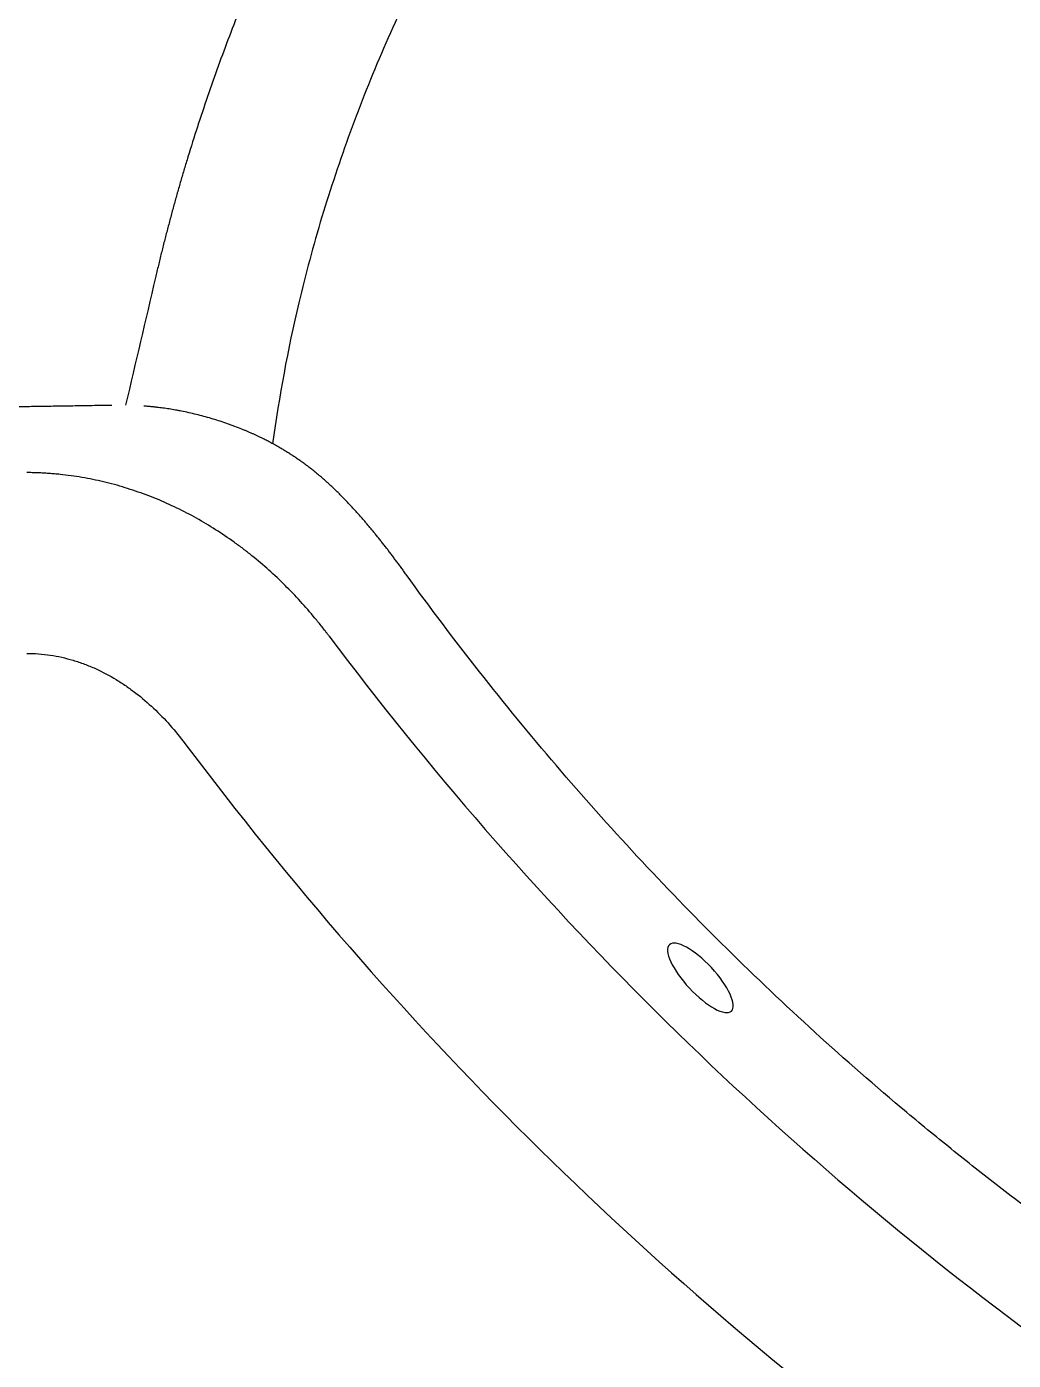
# Model space of a CAD drawing. Extents: x 528 to 612, y 788 to 934.
# Drawn here: x 574.61 to 585.48, y 854.48 to 869.18 of the extents above; entities that cross this region are included whole.
import ezdxf

# ---------------------------------------------------------------- set-up
doc = ezdxf.new("R2010")
doc.units = 0
doc.header["$MEASUREMENT"] = 0
doc.layers.add('1', color=4, linetype='Continuous')
doc.layers.add('LIGHT', color=1, linetype='Continuous')

# ---------------------------------------------------------------- blocks, each defined once
blk = doc.blocks.new('2018 FLASH')
at = {"layer": '1', "linetype": 'Continuous', "lineweight": 25}
for radius in [37.799, 39.779]:
    blk.add_arc((80.217, 80.217), radius, 216.8529, 233.4853, dxfattribs=at)
for points, knots in [([(53.146, 68.371), (53.094, 68.302), (52.991, 68.166), (52.789, 67.89), (52.444, 67.403), (51.976, 66.694), (51.458, 65.822), (50.987, 64.931), (50.566, 64.024), (50.198, 63.1), (49.938, 62.32), (49.758, 61.691), (49.678, 61.375), (49.641, 61.216), (49.519, 60.702), (49.424, 60.184), (49.352, 59.663)], [0, 0, 0, 0, 0.03125, 0.0625, 0.125, 0.25, 0.375, 0.5, 0.625, 0.75, 0.875, 0.9375, 1, 1, 1, 1.202781, 1.202781, 1.202781, 1.202781]), ([(50.092, 66.761), (50.075, 66.732), (50.046, 66.679), (49.987, 66.573), (49.916, 66.444), (49.831, 66.284), (49.719, 66.07), (49.584, 65.8), (49.378, 65.369), (49.137, 64.821), (48.917, 64.27), (48.752, 63.824), (48.635, 63.49), (48.523, 63.156), (48.439, 62.89), (48.379, 62.692), (48.34, 62.56), (48.302, 62.428), (48.265, 62.295), (48.229, 62.162), (48.194, 62.029), (48.159, 61.896), (48.126, 61.762), (48.093, 61.628), (48.073, 61.539), (48.062, 61.495), (48.062, 61.495), (48.062, 61.495), (48.062, 61.495), (47.952, 61.026), (47.843, 60.557), (47.733, 60.088)], [0, 0, 0, 0, 0.017344, 0.031301, 0.062585, 0.093665, 0.125119, 0.187605, 0.250227, 0.37355, 0.500128, 0.562207, 0.625131, 0.688114, 0.750185, 0.774902, 0.799674, 0.824503, 0.84939, 0.874336, 0.899343, 0.924412, 0.949544, 0.974739, 1, 1, 1, 1, 1, 1, 1.265182, 1.265182, 1.265182, 1.265182]), ([(36.84, 60.089), (36.874, 60.088), (36.943, 60.087), (37.045, 60.086), (37.148, 60.084), (37.251, 60.082), (37.353, 60.081), (37.456, 60.079), (37.559, 60.078), (37.662, 60.076), (37.765, 60.075), (37.868, 60.073), (37.972, 60.072), (38.075, 60.07), (38.366, 60.067), (38.847, 60.061), (39.517, 60.055), (40.188, 60.05), (40.859, 60.046), (41.531, 60.044), (42.203, 60.043), (42.875, 60.044), (43.548, 60.046), (44.221, 60.05), (44.895, 60.055), (45.568, 60.061), (46.081, 60.067), (46.433, 60.072), (46.625, 60.074), (46.816, 60.077), (47.008, 60.08), (47.199, 60.083), (47.389, 60.086), (47.516, 60.088), (47.58, 60.089)], [0, 0, 0, 0, 0.009665, 0.019329, 0.028993, 0.038656, 0.048319, 0.057982, 0.067644, 0.077307, 0.08697, 0.096633, 0.106297, 0.115961, 0.125626, 0.18807, 0.250516, 0.312744, 0.374973, 0.43713, 0.499289, 0.561519, 0.623751, 0.686199, 0.74865, 0.811467, 0.874288, 0.892248, 0.910207, 0.928164, 0.946121, 0.964079, 0.982038, 1, 1, 1, 1]), ([(48.092, 60.062), (48.085, 60.063), (48.072, 60.065), (48.046, 60.068), (48.026, 60.07), (48.013, 60.071)], [0, 0, 0, 0, 0.25, 0.5, 1, 1, 1, 1]), ([(48.366, 60.018), (48.355, 60.02), (48.338, 60.023), (48.315, 60.028), (48.292, 60.032), (48.264, 60.037), (48.218, 60.045), (48.161, 60.053), (48.115, 60.06), (48.092, 60.062)], [0, 0, 0, 0, 0.125, 0.1875, 0.25, 0.375, 0.5, 0.75, 1, 1, 1, 1]), ([(49.014, 59.823), (48.988, 59.833), (48.949, 59.849), (48.896, 59.868), (48.843, 59.887), (48.776, 59.91), (48.669, 59.944), (48.56, 59.974), (48.45, 60), (48.394, 60.012), (48.366, 60.018)], [0, 0, 0, 0, 0.125, 0.1875, 0.25, 0.375, 0.5, 0.75, 0.875, 1, 1, 1, 1]), ([(49.258, 59.712), (49.253, 59.715), (49.243, 59.72), (49.223, 59.73), (49.198, 59.742), (49.168, 59.756), (49.143, 59.768), (49.122, 59.777), (49.107, 59.784), (49.091, 59.79), (49.076, 59.797), (49.06, 59.804), (49.04, 59.812), (49.024, 59.819), (49.014, 59.823)], [0, 0, 0, 0, 0.0625, 0.125, 0.25, 0.375, 0.5, 0.5625, 0.625, 0.6875, 0.75, 0.8125, 0.875, 1, 1, 1, 1]), ([(49.345, 59.667), (49.331, 59.675), (49.309, 59.686), (49.28, 59.701), (49.266, 59.709), (49.258, 59.712)], [0, 0, 0, 0, 0.5, 0.75, 1, 1, 1, 1]), ([(50.824, 58.22), (50.82, 58.227), (50.81, 58.24), (50.796, 58.26), (50.782, 58.279), (50.768, 58.298), (50.753, 58.318), (50.739, 58.337), (50.725, 58.356), (50.711, 58.375), (50.697, 58.394), (50.683, 58.412), (50.669, 58.431), (50.655, 58.449), (50.641, 58.468), (50.627, 58.486), (50.613, 58.504), (50.599, 58.522), (50.585, 58.541), (50.571, 58.558), (50.557, 58.576), (50.543, 58.594), (50.529, 58.612), (50.515, 58.629), (50.501, 58.647), (50.487, 58.664), (50.473, 58.681), (50.459, 58.698), (50.445, 58.715), (50.431, 58.732), (50.416, 58.749), (50.402, 58.766), (50.388, 58.783), (50.374, 58.8), (50.36, 58.816), (50.346, 58.833), (50.331, 58.849), (50.317, 58.865), (50.303, 58.882), (50.288, 58.898), (50.274, 58.914), (50.259, 58.93), (50.245, 58.946), (50.23, 58.962), (50.216, 58.978), (50.201, 58.993), (50.186, 59.009), (50.171, 59.025), (50.156, 59.04), (50.141, 59.056), (50.126, 59.071), (50.111, 59.086), (50.096, 59.101), (50.081, 59.117), (50.065, 59.132), (50.05, 59.147), (50.034, 59.162), (50.019, 59.176), (50.003, 59.191), (49.987, 59.206), (49.971, 59.22), (49.955, 59.235), (49.939, 59.25), (49.923, 59.264), (49.906, 59.278), (49.89, 59.293), (49.873, 59.307), (49.851, 59.326), (49.822, 59.349), (49.788, 59.377), (49.753, 59.404), (49.717, 59.431), (49.68, 59.458), (49.643, 59.484), (49.605, 59.51), (49.567, 59.536), (49.527, 59.561), (49.487, 59.586), (49.46, 59.602), (49.446, 59.611)], [0, 0, 0, 0, 0.011494, 0.022961, 0.034403, 0.045824, 0.057225, 0.068609, 0.079979, 0.091337, 0.102685, 0.114024, 0.125356, 0.136683, 0.148007, 0.159329, 0.170649, 0.18197, 0.193291, 0.204615, 0.215941, 0.22727, 0.238604, 0.249941, 0.261283, 0.27263, 0.283982, 0.29534, 0.306703, 0.318072, 0.329447, 0.340827, 0.352212, 0.363603, 0.374998, 0.386398, 0.397802, 0.40921, 0.420622, 0.432036, 0.443453, 0.454872, 0.466292, 0.477712, 0.489133, 0.500554, 0.511973, 0.523391, 0.534806, 0.546219, 0.557629, 0.569035, 0.580438, 0.591836, 0.603229, 0.614617, 0.625999, 0.637376, 0.648746, 0.66011, 0.671468, 0.682819, 0.694163, 0.705501, 0.716832, 0.728156, 0.739474, 0.750787, 0.773387, 0.795969, 0.818541, 0.841108, 0.863681, 0.88627, 0.908888, 0.931552, 0.954278, 0.977087, 1, 1, 1, 1]), ([(49.971, 57.547), (49.968, 57.551), (49.965, 57.555), (49.959, 57.563), (49.95, 57.575), (49.928, 57.604), (49.884, 57.661), (49.845, 57.708), (49.767, 57.803), (49.713, 57.865), (49.548, 58.045), (49.433, 58.16), (49.25, 58.324), (49.188, 58.376), (49.092, 58.454), (49.06, 58.479), (48.995, 58.529), (48.961, 58.553), (48.795, 58.673), (48.657, 58.761), (48.443, 58.881), (48.371, 58.918), (48.224, 58.989), (48.149, 59.023), (48.036, 59.07), (47.997, 59.085), (47.92, 59.113), (47.882, 59.127), (47.765, 59.167), (47.687, 59.191), (47.569, 59.223), (47.53, 59.233), (47.451, 59.252), (47.411, 59.26), (47.331, 59.277), (47.292, 59.284), (47.212, 59.298), (47.171, 59.304), (47.091, 59.315), (47.051, 59.32), (46.99, 59.326), (46.97, 59.328), (46.929, 59.332), (46.909, 59.333), (46.878, 59.336), (46.868, 59.336), (46.848, 59.338), (46.838, 59.338), (46.807, 59.34), (46.787, 59.341), (46.746, 59.342), (46.725, 59.343), (46.694, 59.344), (46.679, 59.344), (46.664, 59.344), (46.653, 59.344), (46.648, 59.344), (46.643, 59.344)], [0, 0, 0, 0, 0.003906, 0.003906, 0.007813, 0.015625, 0.03125, 0.0625, 0.0625, 0.125, 0.125, 0.25, 0.25, 0.3125, 0.3125, 0.34375, 0.34375, 0.375, 0.375, 0.5, 0.5, 0.5625, 0.5625, 0.625, 0.625, 0.65625, 0.65625, 0.6875, 0.6875, 0.75, 0.75, 0.78125, 0.78125, 0.8125, 0.8125, 0.84375, 0.84375, 0.875, 0.875, 0.90625, 0.90625, 0.921875, 0.921875, 0.9375, 0.9375, 0.945313, 0.945313, 0.953125, 0.953125, 0.96875, 0.96875, 0.984375, 0.984375, 0.992187, 0.996094, 0.996094, 1, 1, 1, 1]), ([(58.403, 50.696), (58.358, 50.729), (58.312, 50.761), (58.221, 50.826), (58.176, 50.859), (58.04, 50.958), (57.95, 51.024), (57.68, 51.224), (57.502, 51.359), (57.148, 51.634), (56.972, 51.773), (56.71, 51.985), (56.623, 52.056), (56.449, 52.199), (56.363, 52.271), (55.589, 52.923), (54.929, 53.528), (53.663, 54.785), (53.057, 55.438), (51.9, 56.793), (51.349, 57.494), (50.824, 58.22)], [0, 0, 0, 0, 0.015625, 0.015625, 0.03125, 0.03125, 0.0625, 0.0625, 0.125, 0.125, 0.1875, 0.1875, 0.21875, 0.21875, 0.25, 0.25, 0.5, 0.5, 0.75, 0.75, 1, 1, 1, 1]), ([(46.643, 57.352), (46.731, 57.352), (46.817, 57.345), (46.945, 57.326), (46.987, 57.318), (47.071, 57.299), (47.113, 57.288), (47.176, 57.269), (47.196, 57.263), (47.238, 57.249), (47.258, 57.241), (47.32, 57.218), (47.36, 57.202), (47.478, 57.148), (47.555, 57.108), (47.666, 57.04), (47.702, 57.017), (47.774, 56.967), (47.809, 56.941), (47.913, 56.862), (47.978, 56.805), (48.104, 56.687), (48.164, 56.625), (48.279, 56.496), (48.334, 56.429), (48.386, 56.359)], [0, 0, 0, 0, 0.125, 0.125, 0.1875, 0.1875, 0.25, 0.25, 0.28125, 0.28125, 0.3125, 0.3125, 0.375, 0.375, 0.5, 0.5, 0.5625, 0.5625, 0.625, 0.625, 0.75, 0.75, 0.875, 0.875, 1, 1, 1, 1])]:
    blk.add_open_spline(points, degree=3, knots=knots, dxfattribs=at)
for points in [[(48.013, 60.071), (48, 60.072), (47.973, 60.075), (47.947, 60.077), (47.934, 60.078)], [(49.446, 59.611), (49.437, 59.615), (49.421, 59.625), (49.396, 59.639), (49.37, 59.653), (49.353, 59.663), (49.345, 59.667)]]:
    blk.add_open_spline(points, degree=3, dxfattribs=at)
at = {"layer": 'LIGHT', "color": 1, "extrusion": (0, 0, -1)}
blk.add_ellipse((54.066, 53.774), major_axis=(-0.341, 0.366), ratio=0.331525, dxfattribs=at)

msp = doc.modelspace()

# ---------------------------------------------------------------- block references
at = {"layer": '1'}
msp.add_blockref('2018 FLASH', (527.965, 804.919), dxfattribs=at)

doc.saveas('drawing.dxf')
